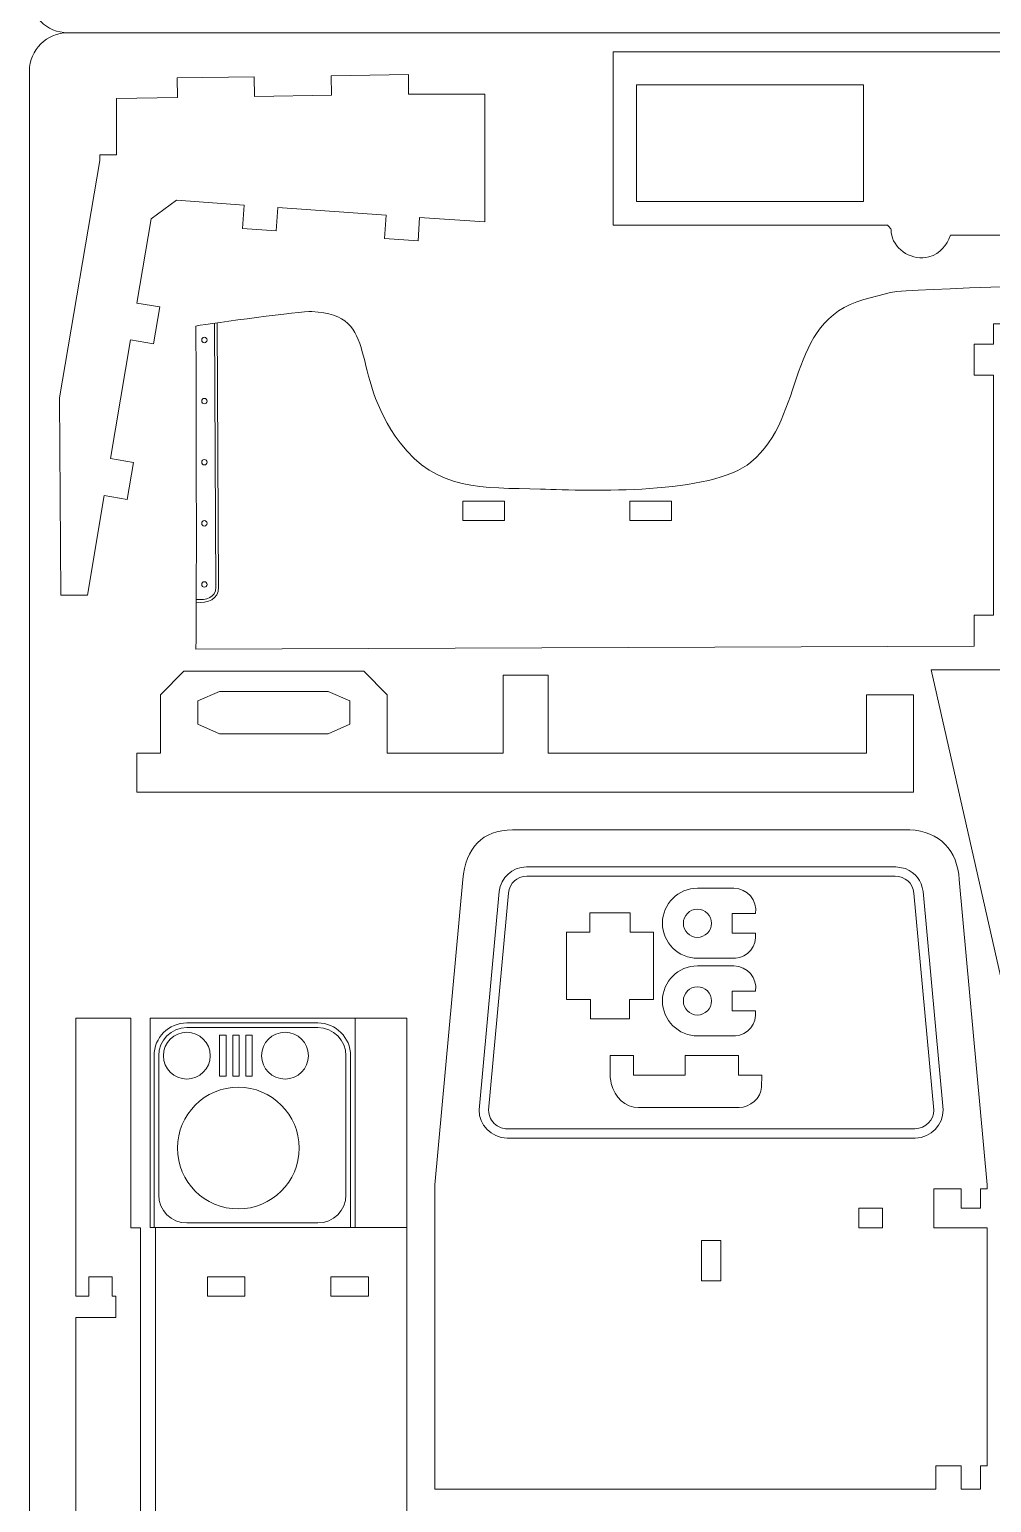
# Model space of a CAD drawing. Header units: centimetres. Extents: x -129.3 to -71.3, y -1.4 to 86.6.
# Drawn here: x -129.26 to -116.68, y 23.41 to 42.67 of the extents above; entities that cross this region are included whole.
import ezdxf

# ---------------------------------------------------------------- set-up
doc = ezdxf.new("R2010")
doc.units = ezdxf.units.CM
doc.header["$MEASUREMENT"] = 0
doc.layers.add('Camada 1', color=7, linetype='Continuous')

msp = doc.modelspace()

# ---------------------------------------------------------------- linework, layer by layer
at = {"layer": 'Camada 1', "color": 250, "lineweight": 20}
for points, knots in [([(-100.75825, 86.62825), (-100.75825, 86.62825), (-128.75826, 86.62825), (-128.75826, 86.62825), (-128.75826, 86.62825), (-129.03325, 86.62825), (-129.25825, 86.40325), (-129.25825, 86.12825), (-129.25825, 86.12825), (-129.25825, 86.12825), (-129.25825, 43.12824), (-129.25825, 43.12824), (-129.25825, 43.12824), (-129.25825, 42.85323), (-129.03325, 42.62823), (-128.75826, 42.62823), (-128.75826, 42.62823), (-128.75826, 42.62823), (-100.75825, 42.62823), (-100.75825, 42.62823), (-100.75825, 42.62823), (-100.48326, 42.62823), (-100.25825, 42.85323), (-100.25825, 43.12824), (-100.25825, 43.12824), (-100.25825, 43.12824), (-100.25825, 86.12825), (-100.25825, 86.12825), (-100.25825, 86.12825), (-100.25825, 86.40325), (-100.48326, 86.62825), (-100.75825, 86.62825)], [0, 0, 0, 0, 0.11111111, 0.11111111, 0.11111111, 0.11111111, 0.22222222, 0.22222222, 0.22222222, 0.22222222, 0.33333333, 0.33333333, 0.33333333, 0.33333333, 0.44444444, 0.44444444, 0.44444444, 0.44444444, 0.55555556, 0.55555556, 0.55555556, 0.55555556, 0.66666667, 0.66666667, 0.66666667, 0.66666667, 0.77777778, 0.77777778, 0.77777778, 0.77777778, 1, 1, 1, 1]), ([(-100.25825, -0.87178), (-100.25825, -1.14679), (-100.48325, -1.37179), (-100.75824, -1.37179), (-100.75824, -1.37179), (-100.75824, -1.37179), (-128.75825, -1.37179), (-128.75825, -1.37179), (-128.75825, -1.37179), (-129.03324, -1.37179), (-129.25825, -1.14679), (-129.25825, -0.87178), (-129.25825, -0.87178), (-129.25825, -0.87178), (-129.25825, 42.12823), (-129.25825, 42.12823), (-129.25825, 42.12823), (-129.25825, 42.40323), (-129.03324, 42.62823), (-128.75825, 42.62823)], [0, 0, 0, 0, 0.16666667, 0.16666667, 0.16666667, 0.16666667, 0.33333333, 0.33333333, 0.33333333, 0.33333333, 0.5, 0.5, 0.5, 0.5, 0.66666667, 0.66666667, 0.66666667, 0.66666667, 1, 1, 1, 1])]:
    msp.add_open_spline(points, degree=3, knots=knots, dxfattribs=at)
at = {"layer": 'Camada 1', "lineweight": 9}
for points, knots in [([(-113.2495, 39.4542), (-113.64063, 39.43399), (-113.939, 39.44274), (-114.32353, 39.5652), (-114.32353, 39.5652), (-114.61373, 39.65762), (-114.80115, 39.77021), (-115.05057, 39.92922), (-115.05057, 39.92922), (-115.20638, 39.85838), (-115.12027, 39.90703), (-115.21258, 39.80122), (-115.21258, 39.80122), (-115.37992, 39.62209), (-115.70708, 39.65657), (-115.8386, 39.88421), (-115.8386, 39.88421), (-115.8386, 39.88421), (-115.8786, 39.97922), (-115.8786, 39.97922), (-115.8786, 39.97922), (-115.8786, 39.97922), (-117.21466, 39.97922), (-117.21466, 39.97922), (-117.21466, 39.97922), (-117.27026, 39.8471), (-117.33991, 39.73999), (-117.49567, 39.69821), (-117.49567, 39.69821), (-117.7061, 39.64177), (-117.93703, 39.78066), (-117.98369, 39.97922), (-117.98369, 39.97922), (-118.00415, 40.08157), (-117.96863, 40.03219), (-118.03669, 40.11322), (-118.03669, 40.11322), (-118.03669, 40.11322), (-121.62584, 40.11322), (-121.62584, 40.11322), (-121.62584, 40.11322), (-121.62584, 40.11322), (-121.62584, 42.37731), (-121.62584, 42.37731), (-121.62584, 42.37731), (-121.62584, 42.37731), (-113.88752, 42.37731), (-113.88752, 42.37731), (-113.88752, 42.37731), (-113.88752, 42.37731), (-113.88752, 42.0713), (-113.88752, 42.0713), (-113.88752, 42.0713), (-113.88752, 42.0713), (-114.74455, 42.0713), (-114.74455, 42.0713), (-114.74455, 42.0713), (-114.74455, 42.0713), (-114.74455, 41.15326), (-114.74455, 41.15326), (-114.74455, 41.15326), (-114.74455, 41.15326), (-112.29645, 41.15326), (-112.29645, 41.15326), (-112.29645, 41.15326), (-112.29645, 41.15326), (-112.29645, 42.0713), (-112.29645, 42.0713), (-112.29645, 42.0713), (-112.29645, 42.0713), (-113.15349, 42.0713), (-113.15349, 42.0713), (-113.15349, 42.0713), (-113.15349, 42.0713), (-113.15349, 42.37731), (-113.15349, 42.37731), (-113.15349, 42.37731), (-113.15349, 42.37731), (-111.47342, 42.37731), (-111.47342, 42.37731), (-111.47342, 42.37731), (-111.47342, 42.37731), (-111.47342, 41.31127), (-111.47342, 41.31127), (-111.47342, 41.31127), (-111.47342, 41.31127), (-112.08444, 41.31127), (-112.08444, 41.31127), (-112.08444, 41.31127), (-112.08444, 41.31127), (-112.08444, 41.05626), (-112.08444, 41.05626), (-112.08444, 41.05626), (-112.08444, 41.05626), (-111.47342, 41.05626), (-111.47342, 41.05626), (-111.47342, 41.05626), (-111.47342, 41.05626), (-111.47342, 40.11322), (-111.47342, 40.11322), (-111.47342, 40.11322), (-111.47342, 40.11322), (-111.99045, 40.11322), (-111.99045, 40.11322), (-111.99045, 40.11322), (-111.99045, 40.11322), (-111.99045, 39.92922), (-111.99045, 39.92922), (-111.99045, 39.92922), (-112.47062, 39.62443), (-112.68759, 39.54193), (-113.2495, 39.4542)], [0, 0, 0, 0, 0.03448276, 0.03448276, 0.03448276, 0.03448276, 0.06896552, 0.06896552, 0.06896552, 0.06896552, 0.10344828, 0.10344828, 0.10344828, 0.10344828, 0.13793103, 0.13793103, 0.13793103, 0.13793103, 0.17241379, 0.17241379, 0.17241379, 0.17241379, 0.20689655, 0.20689655, 0.20689655, 0.20689655, 0.24137931, 0.24137931, 0.24137931, 0.24137931, 0.27586207, 0.27586207, 0.27586207, 0.27586207, 0.31034483, 0.31034483, 0.31034483, 0.31034483, 0.34482759, 0.34482759, 0.34482759, 0.34482759, 0.37931034, 0.37931034, 0.37931034, 0.37931034, 0.4137931, 0.4137931, 0.4137931, 0.4137931, 0.44827586, 0.44827586, 0.44827586, 0.44827586, 0.48275862, 0.48275862, 0.48275862, 0.48275862, 0.51724138, 0.51724138, 0.51724138, 0.51724138, 0.55172414, 0.55172414, 0.55172414, 0.55172414, 0.5862069, 0.5862069, 0.5862069, 0.5862069, 0.62068966, 0.62068966, 0.62068966, 0.62068966, 0.65517241, 0.65517241, 0.65517241, 0.65517241, 0.68965517, 0.68965517, 0.68965517, 0.68965517, 0.72413793, 0.72413793, 0.72413793, 0.72413793, 0.75862069, 0.75862069, 0.75862069, 0.75862069, 0.79310345, 0.79310345, 0.79310345, 0.79310345, 0.82758621, 0.82758621, 0.82758621, 0.82758621, 0.86206897, 0.86206897, 0.86206897, 0.86206897, 0.89655172, 0.89655172, 0.89655172, 0.89655172, 0.93103448, 0.93103448, 0.93103448, 0.93103448, 1, 1, 1, 1]), ([(-124.15591, 40.21372), (-124.15591, 40.21372), (-123.30362, 40.15384), (-123.30362, 40.15384), (-123.30362, 40.15384), (-123.30362, 40.15384), (-123.30308, 41.82526), (-123.30308, 41.82526), (-123.30308, 41.82526), (-123.30308, 41.82526), (-124.30012, 41.82558), (-124.30012, 41.82558), (-124.30012, 41.82558), (-124.30012, 41.82558), (-124.3038, 42.08053), (-124.3038, 42.08053), (-124.3038, 42.08053), (-124.3038, 42.08053), (-125.31199, 42.06597), (-125.31199, 42.06597), (-125.31199, 42.06597), (-125.31199, 42.06597), (-125.30832, 41.81103), (-125.30832, 41.81103), (-125.30832, 41.81103), (-125.30832, 41.81103), (-126.31651, 41.79647), (-126.31651, 41.79647), (-126.31651, 41.79647), (-126.31651, 41.79647), (-126.32019, 42.05141), (-126.32019, 42.05141), (-126.32019, 42.05141), (-126.32019, 42.05141), (-127.32838, 42.03686), (-127.32838, 42.03686), (-127.32838, 42.03686), (-127.32838, 42.03686), (-127.32459, 41.78192), (-127.32459, 41.78192), (-127.32459, 41.78192), (-127.32459, 41.78192), (-128.11886, 41.77058), (-128.11886, 41.77058), (-128.11886, 41.77058), (-128.11886, 41.77058), (-128.11909, 41.03178), (-128.11909, 41.03178), (-128.11909, 41.03178), (-128.11909, 41.03178), (-128.33739, 41.03182), (-128.33739, 41.03182), (-128.33739, 41.03182), (-128.33739, 41.03182), (-128.33925, 40.95876), (-128.33925, 40.95876), (-128.33925, 40.95876), (-128.33925, 40.95876), (-128.86526, 37.85261), (-128.86526, 37.85261), (-128.86526, 37.85261), (-128.86526, 37.85261), (-128.84917, 35.2734), (-128.84917, 35.2734), (-128.84917, 35.2734), (-128.84917, 35.2734), (-128.5014, 35.2733), (-128.5014, 35.2733), (-128.5014, 35.2733), (-128.5014, 35.2733), (-128.28042, 36.57726), (-128.28042, 36.57726), (-128.28042, 36.57726), (-128.28042, 36.57726), (-127.97875, 36.52613), (-127.97875, 36.52613), (-127.97875, 36.52613), (-127.97875, 36.52613), (-127.89695, 37.0088), (-127.89695, 37.0088), (-127.89695, 37.0088), (-127.89695, 37.0088), (-128.19863, 37.05993), (-128.19863, 37.05993), (-128.19863, 37.05993), (-128.19863, 37.05993), (-127.93584, 38.61057), (-127.93584, 38.61057), (-127.93584, 38.61057), (-127.93584, 38.61057), (-127.63417, 38.55945), (-127.63417, 38.55945), (-127.63417, 38.55945), (-127.63417, 38.55945), (-127.55237, 39.04212), (-127.55237, 39.04212), (-127.55237, 39.04212), (-127.55237, 39.04212), (-127.85405, 39.09323), (-127.85405, 39.09323), (-127.85405, 39.09323), (-127.85405, 39.09323), (-127.66781, 40.19618), (-127.66781, 40.19618), (-127.66781, 40.19618), (-127.66781, 40.19618), (-127.33587, 40.43712), (-127.33587, 40.43712), (-127.33587, 40.43712), (-127.33587, 40.43712), (-126.45237, 40.37504), (-126.45237, 40.37504), (-126.45237, 40.37504), (-126.45237, 40.37504), (-126.47381, 40.06983), (-126.47381, 40.06983), (-126.47381, 40.06983), (-126.47381, 40.06983), (-126.03236, 40.03881), (-126.03236, 40.03881), (-126.03236, 40.03881), (-126.03236, 40.03881), (-126.01092, 40.34403), (-126.01092, 40.34403), (-126.01092, 40.34403), (-126.01092, 40.34403), (-124.59542, 40.2446), (-124.59542, 40.2446), (-124.59542, 40.2446), (-124.59542, 40.2446), (-124.61686, 39.93938), (-124.61686, 39.93938), (-124.61686, 39.93938), (-124.61686, 39.93938), (-124.17735, 39.9085), (-124.17735, 39.9085), (-124.17735, 39.9085), (-124.17735, 39.9085), (-124.15591, 40.21372), (-124.15591, 40.21372)], [0, 0, 0, 0, 0.02777778, 0.02777778, 0.02777778, 0.02777778, 0.05555556, 0.05555556, 0.05555556, 0.05555556, 0.08333333, 0.08333333, 0.08333333, 0.08333333, 0.11111111, 0.11111111, 0.11111111, 0.11111111, 0.13888889, 0.13888889, 0.13888889, 0.13888889, 0.16666667, 0.16666667, 0.16666667, 0.16666667, 0.19444444, 0.19444444, 0.19444444, 0.19444444, 0.22222222, 0.22222222, 0.22222222, 0.22222222, 0.25, 0.25, 0.25, 0.25, 0.27777778, 0.27777778, 0.27777778, 0.27777778, 0.30555556, 0.30555556, 0.30555556, 0.30555556, 0.33333333, 0.33333333, 0.33333333, 0.33333333, 0.36111111, 0.36111111, 0.36111111, 0.36111111, 0.38888889, 0.38888889, 0.38888889, 0.38888889, 0.41666667, 0.41666667, 0.41666667, 0.41666667, 0.44444444, 0.44444444, 0.44444444, 0.44444444, 0.47222222, 0.47222222, 0.47222222, 0.47222222, 0.5, 0.5, 0.5, 0.5, 0.52777778, 0.52777778, 0.52777778, 0.52777778, 0.55555556, 0.55555556, 0.55555556, 0.55555556, 0.58333333, 0.58333333, 0.58333333, 0.58333333, 0.61111111, 0.61111111, 0.61111111, 0.61111111, 0.63888889, 0.63888889, 0.63888889, 0.63888889, 0.66666667, 0.66666667, 0.66666667, 0.66666667, 0.69444444, 0.69444444, 0.69444444, 0.69444444, 0.72222222, 0.72222222, 0.72222222, 0.72222222, 0.75, 0.75, 0.75, 0.75, 0.77777778, 0.77777778, 0.77777778, 0.77777778, 0.80555556, 0.80555556, 0.80555556, 0.80555556, 0.83333333, 0.83333333, 0.83333333, 0.83333333, 0.86111111, 0.86111111, 0.86111111, 0.86111111, 0.88888889, 0.88888889, 0.88888889, 0.88888889, 0.91666667, 0.91666667, 0.91666667, 0.91666667, 0.94444444, 0.94444444, 0.94444444, 0.94444444, 1, 1, 1, 1]), ([(-121.31983, 41.94929), (-121.31983, 41.94929), (-121.31983, 40.41924), (-121.31983, 40.41924), (-121.31983, 40.41924), (-121.31983, 40.41924), (-118.35371, 40.41924), (-118.35371, 40.41924), (-118.35371, 40.41924), (-118.35371, 40.41924), (-118.35371, 41.94929), (-118.35371, 41.94929), (-118.35371, 41.94929), (-118.35371, 41.94929), (-121.31983, 41.94929), (-121.31983, 41.94929)], [0, 0, 0, 0, 0.2, 0.2, 0.2, 0.2, 0.4, 0.4, 0.4, 0.4, 0.6, 0.6, 0.6, 0.6, 1, 1, 1, 1]), ([(-101.35434, 34.68945), (-101.35434, 34.68945), (-101.51861, 34.67459), (-101.51861, 34.67459), (-101.51861, 34.67459), (-101.51861, 34.67459), (-109.54502, 34.64986), (-109.54502, 34.64986), (-109.54502, 34.64986), (-109.54502, 34.64986), (-109.54583, 34.89637), (-109.54583, 34.89637), (-109.54583, 34.89637), (-109.54583, 34.89637), (-109.82173, 34.89638), (-109.82173, 34.89638), (-109.82173, 34.89638), (-109.82173, 34.89638), (-109.82265, 38.63882), (-109.82265, 38.63882), (-109.82265, 38.63882), (-109.82265, 38.63882), (-109.54462, 38.63882), (-109.54462, 38.63882), (-109.54462, 38.63882), (-109.54462, 38.63882), (-109.54462, 38.90264), (-109.54462, 38.90264), (-109.54462, 38.90264), (-111.86426, 38.87627), (-114.35178, 38.82069), (-116.65056, 38.82235), (-116.65056, 38.82235), (-116.65056, 38.82235), (-116.65051, 38.55664), (-116.65051, 38.55664), (-116.65051, 38.55664), (-116.65051, 38.55664), (-116.90355, 38.55659), (-116.90355, 38.55659), (-116.90355, 38.55659), (-116.90355, 38.55659), (-116.90349, 38.1517), (-116.90349, 38.1517), (-116.90349, 38.1517), (-116.90349, 38.1517), (-116.65045, 38.15172), (-116.65045, 38.15172), (-116.65045, 38.15172), (-116.65045, 38.15172), (-116.65023, 35.00909), (-116.65023, 35.00909), (-116.65023, 35.00909), (-116.65023, 35.00909), (-116.90327, 35.00907), (-116.90327, 35.00907), (-116.90327, 35.00907), (-116.90327, 35.00907), (-116.90324, 34.60485), (-116.90324, 34.60485), (-116.90324, 34.60485), (-116.90324, 34.60485), (-127.08102, 34.56704), (-127.08102, 34.56704), (-127.08102, 34.56704), (-127.07028, 35.96816), (-127.07989, 37.38983), (-127.08102, 38.7931), (-127.08102, 38.7931), (-126.84196, 38.83323), (-125.71, 38.98769), (-125.56672, 38.98133), (-125.56672, 38.98133), (-124.64251, 38.94029), (-125.11413, 38.19302), (-124.41263, 37.26715), (-124.41263, 37.26715), (-123.93317, 36.63434), (-123.34217, 36.68189), (-122.57531, 36.65895), (-122.57531, 36.65895), (-121.92276, 36.63943), (-120.34274, 36.58346), (-119.82316, 37.01311), (-119.82316, 37.01311), (-119.09171, 37.61797), (-119.38561, 38.85336), (-118.3468, 39.13798), (-118.3468, 39.13798), (-118.3468, 39.13798), (-118.00105, 39.23272), (-118.00105, 39.23272), (-118.00105, 39.23272), (-117.32202, 39.34315), (-109.58798, 39.41077), (-108.43896, 39.42731), (-108.43896, 39.42731), (-108.30929, 39.42917), (-108.39749, 39.36386), (-108.28604, 39.356), (-108.28604, 39.356), (-107.52815, 39.30249), (-107.57956, 38.33819), (-107.24721, 37.70252), (-107.24721, 37.70252), (-107.03263, 37.29209), (-106.73125, 36.9404), (-106.27202, 36.81733), (-106.27202, 36.81733), (-105.73317, 36.67293), (-103.32387, 36.58825), (-102.62715, 36.85917), (-102.62715, 36.85917), (-101.69445, 37.22185), (-101.66468, 38.15489), (-101.51884, 38.35146), (-101.51884, 38.35146), (-101.33872, 38.59424), (-100.59894, 38.89411), (-100.52533, 38.35504), (-100.52533, 38.35504), (-100.49854, 38.15888), (-100.43391, 35.57426), (-100.47095, 35.42746), (-100.47095, 35.42746), (-100.57129, 35.02982), (-100.96251, 34.79062), (-101.35434, 34.68945)], [0, 0, 0, 0, 0.03030303, 0.03030303, 0.03030303, 0.03030303, 0.06060606, 0.06060606, 0.06060606, 0.06060606, 0.09090909, 0.09090909, 0.09090909, 0.09090909, 0.12121212, 0.12121212, 0.12121212, 0.12121212, 0.15151515, 0.15151515, 0.15151515, 0.15151515, 0.18181818, 0.18181818, 0.18181818, 0.18181818, 0.21212121, 0.21212121, 0.21212121, 0.21212121, 0.24242424, 0.24242424, 0.24242424, 0.24242424, 0.27272727, 0.27272727, 0.27272727, 0.27272727, 0.3030303, 0.3030303, 0.3030303, 0.3030303, 0.33333333, 0.33333333, 0.33333333, 0.33333333, 0.36363636, 0.36363636, 0.36363636, 0.36363636, 0.39393939, 0.39393939, 0.39393939, 0.39393939, 0.42424242, 0.42424242, 0.42424242, 0.42424242, 0.45454545, 0.45454545, 0.45454545, 0.45454545, 0.48484848, 0.48484848, 0.48484848, 0.48484848, 0.51515152, 0.51515152, 0.51515152, 0.51515152, 0.54545455, 0.54545455, 0.54545455, 0.54545455, 0.57575758, 0.57575758, 0.57575758, 0.57575758, 0.60606061, 0.60606061, 0.60606061, 0.60606061, 0.63636364, 0.63636364, 0.63636364, 0.63636364, 0.66666667, 0.66666667, 0.66666667, 0.66666667, 0.6969697, 0.6969697, 0.6969697, 0.6969697, 0.72727273, 0.72727273, 0.72727273, 0.72727273, 0.75757576, 0.75757576, 0.75757576, 0.75757576, 0.78787879, 0.78787879, 0.78787879, 0.78787879, 0.81818182, 0.81818182, 0.81818182, 0.81818182, 0.84848485, 0.84848485, 0.84848485, 0.84848485, 0.87878788, 0.87878788, 0.87878788, 0.87878788, 0.90909091, 0.90909091, 0.90909091, 0.90909091, 0.93939394, 0.93939394, 0.93939394, 0.93939394, 1, 1, 1, 1]), ([(-123.04451, 36.24994), (-123.04451, 36.24994), (-123.04451, 36.50299), (-123.04451, 36.50299), (-123.04451, 36.50299), (-123.04451, 36.50299), (-123.5911, 36.50299), (-123.5911, 36.50299), (-123.5911, 36.50299), (-123.5911, 36.50299), (-123.5911, 36.24994), (-123.5911, 36.24994), (-123.5911, 36.24994), (-123.5911, 36.24994), (-123.04451, 36.24994), (-123.04451, 36.24994)], [0, 0, 0, 0, 0.2, 0.2, 0.2, 0.2, 0.4, 0.4, 0.4, 0.4, 0.6, 0.6, 0.6, 0.6, 1, 1, 1, 1]), ([(-121.40827, 36.50299), (-121.40827, 36.50299), (-120.86168, 36.50299), (-120.86168, 36.50299), (-120.86168, 36.50299), (-120.86168, 36.50299), (-120.86168, 36.24994), (-120.86168, 36.24994), (-120.86168, 36.24994), (-120.86168, 36.24994), (-121.40827, 36.24994), (-121.40827, 36.24994), (-121.40827, 36.24994), (-121.40827, 36.24994), (-121.40827, 36.50299), (-121.40827, 36.50299)], [0, 0, 0, 0, 0.2, 0.2, 0.2, 0.2, 0.4, 0.4, 0.4, 0.4, 0.6, 0.6, 0.6, 0.6, 1, 1, 1, 1]), ([(-117.46722, 34.29483), (-117.46722, 34.29483), (-115.60027, 26.06112), (-115.60027, 26.06112), (-115.60027, 26.06112), (-115.60027, 26.06112), (-115.3525, 26.06112), (-115.3525, 26.06112), (-115.3525, 26.06112), (-115.3525, 26.06112), (-115.35206, 26.67347), (-115.35206, 26.67347), (-115.35206, 26.67347), (-115.35206, 26.67347), (-115.09708, 26.67347), (-115.09708, 26.67347), (-115.09708, 26.67347), (-115.09708, 26.67347), (-115.09752, 26.74726), (-115.09752, 26.74726), (-115.09752, 26.74726), (-115.09752, 26.74726), (-115.09752, 28.80569), (-115.09752, 28.80569), (-115.09752, 28.80569), (-115.09752, 28.80569), (-115.3525, 28.80569), (-115.3525, 28.80569), (-115.3525, 28.80569), (-115.3525, 28.80569), (-115.3525, 29.49184), (-115.3525, 29.49184), (-115.3525, 29.49184), (-115.3525, 29.49184), (-115.09752, 29.49184), (-115.09752, 29.49184), (-115.09752, 29.49184), (-115.09752, 29.49184), (-115.09752, 30.86412), (-115.09752, 30.86412), (-115.09752, 30.86412), (-115.09752, 30.86412), (-115.3525, 30.86412), (-115.3525, 30.86412), (-115.3525, 30.86412), (-115.3525, 30.86412), (-115.3525, 31.55026), (-115.3525, 31.55026), (-115.3525, 31.55026), (-115.3525, 31.55026), (-115.09752, 31.55026), (-115.09752, 31.55026), (-115.09752, 31.55026), (-115.09752, 31.55026), (-115.09752, 32.92255), (-115.09752, 32.92255), (-115.09752, 32.92255), (-115.09752, 32.92255), (-115.3525, 32.92255), (-115.3525, 32.92255), (-115.3525, 32.92255), (-115.3525, 32.92255), (-115.3525, 33.60869), (-115.3525, 33.60869), (-115.3525, 33.60869), (-115.3525, 33.60869), (-115.09752, 33.60869), (-115.09752, 33.60869), (-115.09752, 33.60869), (-115.09752, 33.60869), (-115.09752, 34.29483), (-115.09752, 34.29483), (-115.09752, 34.29483), (-115.09752, 34.29483), (-117.46722, 34.29483), (-117.46722, 34.29483)], [0, 0, 0, 0, 0.05, 0.05, 0.05, 0.05, 0.1, 0.1, 0.1, 0.1, 0.15, 0.15, 0.15, 0.15, 0.2, 0.2, 0.2, 0.2, 0.25, 0.25, 0.25, 0.25, 0.3, 0.3, 0.3, 0.3, 0.35, 0.35, 0.35, 0.35, 0.4, 0.4, 0.4, 0.4, 0.45, 0.45, 0.45, 0.45, 0.5, 0.5, 0.5, 0.5, 0.55, 0.55, 0.55, 0.55, 0.6, 0.6, 0.6, 0.6, 0.65, 0.65, 0.65, 0.65, 0.7, 0.7, 0.7, 0.7, 0.75, 0.75, 0.75, 0.75, 0.8, 0.8, 0.8, 0.8, 0.85, 0.85, 0.85, 0.85, 0.9, 0.9, 0.9, 0.9, 1, 1, 1, 1]), ([(-127.85241, 32.69431), (-127.85241, 32.69431), (-117.69999, 32.69431), (-117.69999, 32.69431), (-117.69999, 32.69431), (-117.69999, 32.69431), (-117.69999, 33.97136), (-117.69999, 33.97136), (-117.69999, 33.97136), (-117.69999, 33.97136), (-118.31101, 33.97136), (-118.31101, 33.97136), (-118.31101, 33.97136), (-118.31101, 33.97136), (-118.31101, 33.20633), (-118.31101, 33.20633), (-118.31101, 33.20633), (-118.31101, 33.20633), (-122.47619, 33.20633), (-122.47619, 33.20633), (-122.47619, 33.20633), (-122.47619, 33.20633), (-122.47619, 34.22636), (-122.47619, 34.22636), (-122.47619, 34.22636), (-122.47619, 34.22636), (-123.06421, 34.22636), (-123.06421, 34.22636), (-123.06421, 34.22636), (-123.06421, 34.22636), (-123.06421, 33.20633), (-123.06421, 33.20633), (-123.06421, 33.20633), (-123.06421, 33.20633), (-124.58028, 33.20633), (-124.58028, 33.20633), (-124.58028, 33.20633), (-124.58028, 33.20633), (-124.58028, 33.97136), (-124.58028, 33.97136), (-124.58028, 33.97136), (-124.58028, 33.97136), (-124.88629, 34.27736), (-124.88629, 34.27736), (-124.88629, 34.27736), (-124.88629, 34.27736), (-127.24039, 34.27736), (-127.24039, 34.27736), (-127.24039, 34.27736), (-127.24039, 34.27736), (-127.5464, 33.97136), (-127.5464, 33.97136), (-127.5464, 33.97136), (-127.5464, 33.97136), (-127.5464, 33.20633), (-127.5464, 33.20633), (-127.5464, 33.20633), (-127.5464, 33.20633), (-127.85241, 33.20633), (-127.85241, 33.20633), (-127.85241, 33.20633), (-127.85241, 33.20633), (-127.85241, 32.69431), (-127.85241, 32.69431)], [0, 0, 0, 0, 0.05882353, 0.05882353, 0.05882353, 0.05882353, 0.11764706, 0.11764706, 0.11764706, 0.11764706, 0.17647059, 0.17647059, 0.17647059, 0.17647059, 0.23529412, 0.23529412, 0.23529412, 0.23529412, 0.29411765, 0.29411765, 0.29411765, 0.29411765, 0.35294118, 0.35294118, 0.35294118, 0.35294118, 0.41176471, 0.41176471, 0.41176471, 0.41176471, 0.47058824, 0.47058824, 0.47058824, 0.47058824, 0.52941176, 0.52941176, 0.52941176, 0.52941176, 0.58823529, 0.58823529, 0.58823529, 0.58823529, 0.64705882, 0.64705882, 0.64705882, 0.64705882, 0.70588235, 0.70588235, 0.70588235, 0.70588235, 0.76470588, 0.76470588, 0.76470588, 0.76470588, 0.82352941, 0.82352941, 0.82352941, 0.82352941, 0.88235294, 0.88235294, 0.88235294, 0.88235294, 1, 1, 1, 1]), ([(-127.05638, 33.89036), (-127.05638, 33.89036), (-126.77236, 34.01236), (-126.77236, 34.01236), (-126.77236, 34.01236), (-126.77236, 34.01236), (-125.35331, 34.01236), (-125.35331, 34.01236), (-125.35331, 34.01236), (-125.35331, 34.01236), (-125.0703, 33.89036), (-125.0703, 33.89036), (-125.0703, 33.89036), (-125.0703, 33.89036), (-125.0703, 33.58434), (-125.0703, 33.58434), (-125.0703, 33.58434), (-125.0703, 33.58434), (-125.35331, 33.46134), (-125.35331, 33.46134), (-125.35331, 33.46134), (-125.35331, 33.46134), (-126.77236, 33.46134), (-126.77236, 33.46134), (-126.77236, 33.46134), (-126.77236, 33.46134), (-127.05638, 33.58434), (-127.05638, 33.58434), (-127.05638, 33.58434), (-127.05638, 33.58434), (-127.05638, 33.89036), (-127.05638, 33.89036)], [0, 0, 0, 0, 0.11111111, 0.11111111, 0.11111111, 0.11111111, 0.22222222, 0.22222222, 0.22222222, 0.22222222, 0.33333333, 0.33333333, 0.33333333, 0.33333333, 0.44444444, 0.44444444, 0.44444444, 0.44444444, 0.55555556, 0.55555556, 0.55555556, 0.55555556, 0.66666667, 0.66666667, 0.66666667, 0.66666667, 0.77777778, 0.77777778, 0.77777778, 0.77777778, 1, 1, 1, 1]), ([(-122.94155, 32.20325), (-122.94155, 32.20325), (-117.74733, 32.20325), (-117.74733, 32.20325), (-117.74733, 32.20325), (-117.35852, 32.19182), (-117.12122, 31.92347), (-117.0993, 31.55523), (-117.0993, 31.55523), (-117.0993, 31.55523), (-116.73428, 27.56108), (-116.73428, 27.56108), (-116.73428, 27.56108), (-116.73428, 27.56108), (-116.73428, 27.51008), (-116.73428, 27.51008), (-116.73428, 27.51008), (-116.73428, 27.51008), (-116.82129, 27.51008), (-116.82129, 27.51008), (-116.82129, 27.51008), (-116.82129, 27.51008), (-116.82129, 27.25507), (-116.82129, 27.25507), (-116.82129, 27.25507), (-116.82129, 27.25507), (-117.0763, 27.25507), (-117.0763, 27.25507), (-117.0763, 27.25507), (-117.0763, 27.25507), (-117.0763, 27.51008), (-117.0763, 27.51008), (-117.0763, 27.51008), (-117.0763, 27.51008), (-117.43232, 27.51008), (-117.43232, 27.51008), (-117.43232, 27.51008), (-117.43232, 27.51008), (-117.43232, 27.00006), (-117.43232, 27.00006), (-117.43232, 27.00006), (-117.43232, 27.00006), (-116.73428, 27.00006), (-116.73428, 27.00006), (-116.73428, 27.00006), (-116.73428, 27.00006), (-116.73428, 23.88595), (-116.73428, 23.88595), (-116.73428, 23.88595), (-116.73428, 23.88595), (-116.82129, 23.88595), (-116.82129, 23.88595), (-116.82129, 23.88595), (-116.82129, 23.88595), (-116.82129, 23.57994), (-116.82129, 23.57994), (-116.82129, 23.57994), (-116.82129, 23.57994), (-117.0763, 23.57994), (-117.0763, 23.57994), (-117.0763, 23.57994), (-117.0763, 23.57994), (-117.0763, 23.88595), (-117.0763, 23.88595), (-117.0763, 23.88595), (-117.0763, 23.88595), (-117.40732, 23.88595), (-117.40732, 23.88595), (-117.40732, 23.88595), (-117.40732, 23.88595), (-117.40732, 23.57994), (-117.40732, 23.57994), (-117.40732, 23.57994), (-117.40732, 23.57994), (-123.95559, 23.57994), (-123.95559, 23.57994), (-123.95559, 23.57994), (-123.95559, 23.57994), (-123.95559, 27.56108), (-123.95559, 27.56108), (-123.95559, 27.56108), (-123.95559, 27.56108), (-123.59057, 31.55523), (-123.59057, 31.55523), (-123.59057, 31.55523), (-123.55335, 31.96256), (-123.33772, 32.20325), (-122.94155, 32.20325)], [0, 0, 0, 0, 0.04347826, 0.04347826, 0.04347826, 0.04347826, 0.08695652, 0.08695652, 0.08695652, 0.08695652, 0.13043478, 0.13043478, 0.13043478, 0.13043478, 0.17391304, 0.17391304, 0.17391304, 0.17391304, 0.2173913, 0.2173913, 0.2173913, 0.2173913, 0.26086957, 0.26086957, 0.26086957, 0.26086957, 0.30434783, 0.30434783, 0.30434783, 0.30434783, 0.34782609, 0.34782609, 0.34782609, 0.34782609, 0.39130435, 0.39130435, 0.39130435, 0.39130435, 0.43478261, 0.43478261, 0.43478261, 0.43478261, 0.47826087, 0.47826087, 0.47826087, 0.47826087, 0.52173913, 0.52173913, 0.52173913, 0.52173913, 0.56521739, 0.56521739, 0.56521739, 0.56521739, 0.60869565, 0.60869565, 0.60869565, 0.60869565, 0.65217391, 0.65217391, 0.65217391, 0.65217391, 0.69565217, 0.69565217, 0.69565217, 0.69565217, 0.73913043, 0.73913043, 0.73913043, 0.73913043, 0.7826087, 0.7826087, 0.7826087, 0.7826087, 0.82608696, 0.82608696, 0.82608696, 0.82608696, 0.86956522, 0.86956522, 0.86956522, 0.86956522, 0.91304348, 0.91304348, 0.91304348, 0.91304348, 1, 1, 1, 1]), ([(-123.15856, 28.34411), (-123.10979, 28.31036), (-123.07098, 28.29598), (-123.00954, 28.29311), (-123.00954, 28.29311), (-123.00954, 28.29311), (-117.68033, 28.29311), (-117.68033, 28.29311), (-117.68033, 28.29311), (-117.53581, 28.29987), (-117.43244, 28.40899), (-117.43432, 28.53911), (-117.43432, 28.53911), (-117.43432, 28.53911), (-117.69333, 31.37622), (-117.69333, 31.37622), (-117.69333, 31.37622), (-117.7144, 31.51198), (-117.80044, 31.59014), (-117.93734, 31.59923), (-117.93734, 31.59923), (-117.93734, 31.59923), (-122.75254, 31.59923), (-122.75254, 31.59923), (-122.75254, 31.59923), (-122.88926, 31.59), (-122.97556, 31.51221), (-122.99555, 31.37622), (-122.99555, 31.37622), (-122.99555, 31.37622), (-123.25455, 28.53911), (-123.25455, 28.53911), (-123.25455, 28.53911), (-123.25574, 28.45591), (-123.21803, 28.39617), (-123.15856, 28.34411)], [0, 0, 0, 0, 0.1, 0.1, 0.1, 0.1, 0.2, 0.2, 0.2, 0.2, 0.3, 0.3, 0.3, 0.3, 0.4, 0.4, 0.4, 0.4, 0.5, 0.5, 0.5, 0.5, 0.6, 0.6, 0.6, 0.6, 0.7, 0.7, 0.7, 0.7, 0.8, 0.8, 0.8, 0.8, 1, 1, 1, 1]), ([(-121.92157, 29.98671), (-121.92157, 29.98671), (-121.92157, 29.73174), (-121.92157, 29.73174), (-121.92157, 29.73174), (-121.92157, 29.73174), (-121.4116, 29.73174), (-121.4116, 29.73174), (-121.4116, 29.73174), (-121.4116, 29.73174), (-121.4116, 29.98671), (-121.4116, 29.98671), (-121.4116, 29.98671), (-121.4116, 29.98671), (-121.09855, 29.98671), (-121.09855, 29.98671), (-121.09855, 29.98671), (-121.09855, 29.98671), (-121.09855, 30.86383), (-121.09855, 30.86383), (-121.09855, 30.86383), (-121.09855, 30.86383), (-121.40453, 30.86383), (-121.40453, 30.86383), (-121.40453, 30.86383), (-121.40453, 30.86383), (-121.40453, 31.11881), (-121.40453, 31.11881), (-121.40453, 31.11881), (-121.40453, 31.11881), (-121.92865, 31.11881), (-121.92865, 31.11881), (-121.92865, 31.11881), (-121.92865, 31.11881), (-121.92865, 30.86383), (-121.92865, 30.86383), (-121.92865, 30.86383), (-121.92865, 30.86383), (-122.23462, 30.86383), (-122.23462, 30.86383), (-122.23462, 30.86383), (-122.23462, 30.86383), (-122.23462, 29.98671), (-122.23462, 29.98671), (-122.23462, 29.98671), (-122.23462, 29.98671), (-121.92157, 29.98671), (-121.92157, 29.98671)], [0, 0, 0, 0, 0.07692308, 0.07692308, 0.07692308, 0.07692308, 0.15384615, 0.15384615, 0.15384615, 0.15384615, 0.23076923, 0.23076923, 0.23076923, 0.23076923, 0.30769231, 0.30769231, 0.30769231, 0.30769231, 0.38461538, 0.38461538, 0.38461538, 0.38461538, 0.46153846, 0.46153846, 0.46153846, 0.46153846, 0.53846154, 0.53846154, 0.53846154, 0.53846154, 0.61538462, 0.61538462, 0.61538462, 0.61538462, 0.69230769, 0.69230769, 0.69230769, 0.69230769, 0.76923077, 0.76923077, 0.76923077, 0.76923077, 0.84615385, 0.84615385, 0.84615385, 0.84615385, 1, 1, 1, 1]), ([(-128.12674, 26.10336), (-128.12674, 26.10336), (-128.12674, 25.82408), (-128.12674, 25.82408), (-128.12674, 25.82408), (-128.12674, 25.82408), (-128.65303, 25.82408), (-128.65303, 25.82408), (-128.65303, 25.82408), (-128.65303, 25.82408), (-128.65303, 21.78119), (-128.65303, 21.78119), (-128.65303, 21.78119), (-128.65303, 21.78119), (-128.12674, 21.78119), (-128.12674, 21.78119), (-128.12674, 21.78119), (-128.12674, 21.78119), (-128.12674, 21.50082), (-128.12674, 21.50082), (-128.12674, 21.50082), (-128.12674, 21.50082), (-128.17475, 21.50082), (-128.17475, 21.50082), (-128.17475, 21.50082), (-128.17475, 21.50082), (-128.17475, 21.24565), (-128.17475, 21.24565), (-128.17475, 21.24565), (-128.17475, 21.24565), (-128.48073, 21.24565), (-128.48073, 21.24565), (-128.48073, 21.24565), (-128.48073, 21.24565), (-128.48073, 21.50082), (-128.48073, 21.50082), (-128.48073, 21.50082), (-128.48073, 21.50082), (-128.65303, 21.50082), (-128.65303, 21.50082), (-128.65303, 21.50082), (-128.65303, 21.50082), (-128.65303, 17.86681), (-128.65303, 17.86681), (-128.65303, 17.86681), (-128.65303, 17.86681), (-127.93077, 17.86681), (-127.93077, 17.86681), (-127.93077, 17.86681), (-127.93077, 17.86681), (-127.93077, 20.60524), (-127.93077, 20.60524), (-127.93077, 20.60524), (-127.93077, 20.60524), (-127.80838, 20.60524), (-127.80838, 20.60524), (-127.80838, 20.60524), (-127.80838, 20.60524), (-127.80838, 27.00003), (-127.80838, 27.00003), (-127.80838, 27.00003), (-127.80838, 27.00003), (-127.93077, 27.00003), (-127.93077, 27.00003), (-127.93077, 27.00003), (-127.93077, 27.00003), (-127.93077, 29.73846), (-127.93077, 29.73846), (-127.93077, 29.73846), (-127.93077, 29.73846), (-128.65303, 29.73846), (-128.65303, 29.73846), (-128.65303, 29.73846), (-128.65303, 29.73846), (-128.65303, 26.10266), (-128.65303, 26.10266), (-128.65303, 26.10266), (-128.65303, 26.10266), (-128.48073, 26.10266), (-128.48073, 26.10266), (-128.48073, 26.10266), (-128.48073, 26.10266), (-128.48073, 26.35782), (-128.48073, 26.35782), (-128.48073, 26.35782), (-128.48073, 26.35782), (-128.17475, 26.35782), (-128.17475, 26.35782), (-128.17475, 26.35782), (-128.17475, 26.35782), (-128.17475, 26.10336), (-128.17475, 26.10336), (-128.17475, 26.10336), (-128.17475, 26.10336), (-128.12674, 26.10336), (-128.12674, 26.10336)], [0, 0, 0, 0, 0.04, 0.04, 0.04, 0.04, 0.08, 0.08, 0.08, 0.08, 0.12, 0.12, 0.12, 0.12, 0.16, 0.16, 0.16, 0.16, 0.2, 0.2, 0.2, 0.2, 0.24, 0.24, 0.24, 0.24, 0.28, 0.28, 0.28, 0.28, 0.32, 0.32, 0.32, 0.32, 0.36, 0.36, 0.36, 0.36, 0.4, 0.4, 0.4, 0.4, 0.44, 0.44, 0.44, 0.44, 0.48, 0.48, 0.48, 0.48, 0.52, 0.52, 0.52, 0.52, 0.56, 0.56, 0.56, 0.56, 0.6, 0.6, 0.6, 0.6, 0.64, 0.64, 0.64, 0.64, 0.68, 0.68, 0.68, 0.68, 0.72, 0.72, 0.72, 0.72, 0.76, 0.76, 0.76, 0.76, 0.8, 0.8, 0.8, 0.8, 0.84, 0.84, 0.84, 0.84, 0.88, 0.88, 0.88, 0.88, 0.92, 0.92, 0.92, 0.92, 1, 1, 1, 1]), ([(-127.60842, 27.00073), (-127.60842, 27.00073), (-127.6081, 27.00116), (-127.6081, 27.00116), (-127.6081, 27.00116), (-127.6081, 27.00116), (-127.6081, 20.60589), (-127.6081, 20.60589), (-127.6081, 20.60589), (-127.6081, 20.60589), (-127.60847, 20.60597), (-127.60847, 20.60597), (-127.60847, 20.60597), (-127.60847, 20.60597), (-127.62923, 20.60597), (-127.62923, 20.60597), (-127.62923, 20.60597), (-127.62923, 20.60597), (-127.67818, 20.60597), (-127.67818, 20.60597), (-127.67818, 20.60597), (-127.67818, 20.60597), (-127.67819, 17.86752), (-127.67819, 17.86752), (-127.67819, 17.86752), (-127.67819, 17.86752), (-124.99788, 17.86749), (-124.99788, 17.86749), (-124.99788, 17.86749), (-124.99788, 17.86749), (-124.32381, 17.86748), (-124.32381, 17.86748), (-124.32381, 17.86748), (-124.32381, 17.86748), (-124.32381, 20.60592), (-124.32381, 20.60592), (-124.32381, 20.60592), (-124.32381, 20.60592), (-124.32399, 20.60589), (-124.32399, 20.60589), (-124.32399, 20.60589), (-124.32399, 20.60589), (-124.32399, 27.00116), (-124.32399, 27.00116), (-124.32399, 27.00116), (-124.32399, 27.00116), (-124.32376, 27.0007), (-124.32376, 27.0007), (-124.32376, 27.0007), (-124.32376, 27.0007), (-124.32374, 29.73912), (-124.32374, 29.73912), (-124.32374, 29.73912), (-124.32374, 29.73912), (-124.99781, 29.73913), (-124.99781, 29.73913), (-124.99781, 29.73913), (-124.99781, 29.73913), (-124.99801, 29.73927), (-124.99801, 29.73927), (-124.99801, 29.73927), (-124.99801, 29.73927), (-127.67811, 29.73927), (-127.67811, 29.73927), (-127.67811, 29.73927), (-127.67811, 29.73927), (-127.67811, 27.00116), (-127.67811, 27.00116), (-127.67811, 27.00116), (-127.67811, 27.00116), (-127.6291, 27.00116), (-127.6291, 27.00116), (-127.6291, 27.00116), (-127.6291, 27.00116), (-127.62918, 27.00073), (-127.62918, 27.00073), (-127.62918, 27.00073), (-127.62918, 27.00073), (-127.60842, 27.00073), (-127.60842, 27.00073)], [0, 0, 0, 0, 0.04761905, 0.04761905, 0.04761905, 0.04761905, 0.0952381, 0.0952381, 0.0952381, 0.0952381, 0.14285714, 0.14285714, 0.14285714, 0.14285714, 0.19047619, 0.19047619, 0.19047619, 0.19047619, 0.23809524, 0.23809524, 0.23809524, 0.23809524, 0.28571429, 0.28571429, 0.28571429, 0.28571429, 0.33333333, 0.33333333, 0.33333333, 0.33333333, 0.38095238, 0.38095238, 0.38095238, 0.38095238, 0.42857143, 0.42857143, 0.42857143, 0.42857143, 0.47619048, 0.47619048, 0.47619048, 0.47619048, 0.52380952, 0.52380952, 0.52380952, 0.52380952, 0.57142857, 0.57142857, 0.57142857, 0.57142857, 0.61904762, 0.61904762, 0.61904762, 0.61904762, 0.66666667, 0.66666667, 0.66666667, 0.66666667, 0.71428571, 0.71428571, 0.71428571, 0.71428571, 0.76190476, 0.76190476, 0.76190476, 0.76190476, 0.80952381, 0.80952381, 0.80952381, 0.80952381, 0.85714286, 0.85714286, 0.85714286, 0.85714286, 0.9047619, 0.9047619, 0.9047619, 0.9047619, 1, 1, 1, 1]), ([(-127.20109, 28.94389), (-127.03209, 28.94389), (-126.89508, 29.0809), (-126.89508, 29.2499), (-126.89508, 29.2499), (-126.89508, 29.4189), (-127.03209, 29.55591), (-127.20109, 29.55591), (-127.20109, 29.55591), (-127.37009, 29.55591), (-127.5071, 29.4189), (-127.5071, 29.2499), (-127.5071, 29.2499), (-127.5071, 29.0809), (-127.37009, 28.94389), (-127.20109, 28.94389)], [0, 0, 0, 0, 0.2, 0.2, 0.2, 0.2, 0.4, 0.4, 0.4, 0.4, 0.6, 0.6, 0.6, 0.6, 1, 1, 1, 1]), ([(-126.77208, 28.97989), (-126.77208, 28.97989), (-126.68707, 28.97989), (-126.68707, 28.97989), (-126.68707, 28.97989), (-126.68707, 28.97989), (-126.68707, 29.51891), (-126.68707, 29.51891), (-126.68707, 29.51891), (-126.68707, 29.51891), (-126.77208, 29.51891), (-126.77208, 29.51891), (-126.77208, 29.51891), (-126.77208, 29.51891), (-126.77208, 28.97989), (-126.77208, 28.97989)], [0, 0, 0, 0, 0.2, 0.2, 0.2, 0.2, 0.4, 0.4, 0.4, 0.4, 0.6, 0.6, 0.6, 0.6, 1, 1, 1, 1]), ([(-126.51506, 29.51891), (-126.51506, 29.51891), (-126.60107, 29.51891), (-126.60107, 29.51891), (-126.60107, 29.51891), (-126.60107, 29.51891), (-126.60107, 28.97989), (-126.60107, 28.97989), (-126.60107, 28.97989), (-126.60107, 28.97989), (-126.51506, 28.97989), (-126.51506, 28.97989), (-126.51506, 28.97989), (-126.51506, 28.97989), (-126.51506, 29.51891), (-126.51506, 29.51891)], [0, 0, 0, 0, 0.2, 0.2, 0.2, 0.2, 0.4, 0.4, 0.4, 0.4, 0.6, 0.6, 0.6, 0.6, 1, 1, 1, 1]), ([(-126.34406, 28.98088), (-126.34406, 28.98088), (-126.34406, 29.51891), (-126.34406, 29.51891), (-126.34406, 29.51891), (-126.34406, 29.51891), (-126.43006, 29.51891), (-126.43006, 29.51891), (-126.43006, 29.51891), (-126.43006, 29.51891), (-126.43006, 28.97989), (-126.43006, 28.97989), (-126.43006, 28.97989), (-126.43006, 28.97989), (-126.34406, 28.98088), (-126.34406, 28.98088)], [0, 0, 0, 0, 0.2, 0.2, 0.2, 0.2, 0.4, 0.4, 0.4, 0.4, 0.6, 0.6, 0.6, 0.6, 1, 1, 1, 1]), ([(-125.91604, 28.94389), (-125.74704, 28.94389), (-125.61003, 29.0809), (-125.61003, 29.2499), (-125.61003, 29.2499), (-125.61003, 29.4189), (-125.74704, 29.55591), (-125.91604, 29.55591), (-125.91604, 29.55591), (-126.08504, 29.55591), (-126.22205, 29.4189), (-126.22205, 29.2499), (-126.22205, 29.2499), (-126.22205, 29.0809), (-126.08504, 28.94389), (-125.91604, 28.94389)], [0, 0, 0, 0, 0.2, 0.2, 0.2, 0.2, 0.4, 0.4, 0.4, 0.4, 0.6, 0.6, 0.6, 0.6, 1, 1, 1, 1]), ([(-121.29277, 28.5713), (-121.29277, 28.5713), (-119.98, 28.57152), (-119.98, 28.57152), (-119.98, 28.57152), (-119.8373, 28.57155), (-119.68875, 28.69645), (-119.68579, 28.83914), (-119.68579, 28.83914), (-119.68579, 28.83914), (-119.68253, 28.996), (-119.68253, 28.996), (-119.68253, 28.996), (-119.68253, 28.996), (-119.9885, 28.996), (-119.9885, 28.996), (-119.9885, 28.996), (-119.9885, 28.996), (-119.9885, 29.25098), (-119.9885, 29.25098), (-119.9885, 29.25098), (-119.9885, 29.25098), (-120.68611, 29.25098), (-120.68611, 29.25098), (-120.68611, 29.25098), (-120.68611, 29.25098), (-120.68611, 28.996), (-120.68611, 28.996), (-120.68611, 28.996), (-120.68611, 28.996), (-121.35925, 28.996), (-121.35925, 28.996), (-121.35925, 28.996), (-121.35925, 28.996), (-121.35925, 29.25098), (-121.35925, 29.25098), (-121.35925, 29.25098), (-121.35925, 29.25098), (-121.66522, 29.25098), (-121.66522, 29.25098), (-121.66522, 29.25098), (-121.66522, 29.15885), (-121.67402, 28.97246), (-121.65062, 28.88513), (-121.65062, 28.88513), (-121.60272, 28.7063), (-121.47045, 28.57127), (-121.29277, 28.5713)], [0, 0, 0, 0, 0.07692308, 0.07692308, 0.07692308, 0.07692308, 0.15384615, 0.15384615, 0.15384615, 0.15384615, 0.23076923, 0.23076923, 0.23076923, 0.23076923, 0.30769231, 0.30769231, 0.30769231, 0.30769231, 0.38461538, 0.38461538, 0.38461538, 0.38461538, 0.46153846, 0.46153846, 0.46153846, 0.46153846, 0.53846154, 0.53846154, 0.53846154, 0.53846154, 0.61538462, 0.61538462, 0.61538462, 0.61538462, 0.69230769, 0.69230769, 0.69230769, 0.69230769, 0.76923077, 0.76923077, 0.76923077, 0.76923077, 0.84615385, 0.84615385, 0.84615385, 0.84615385, 1, 1, 1, 1]), ([(-126.52756, 27.24582), (-126.0882, 27.24582), (-125.73203, 27.60199), (-125.73203, 28.04135), (-125.73203, 28.04135), (-125.73203, 28.48071), (-126.0882, 28.83688), (-126.52756, 28.83688), (-126.52756, 28.83688), (-126.96692, 28.83688), (-127.32309, 28.48071), (-127.32309, 28.04135), (-127.32309, 28.04135), (-127.32309, 27.60199), (-126.96692, 27.24582), (-126.52756, 27.24582)], [0, 0, 0, 0, 0.2, 0.2, 0.2, 0.2, 0.4, 0.4, 0.4, 0.4, 0.6, 0.6, 0.6, 0.6, 1, 1, 1, 1]), ([(-118.41135, 27.25507), (-118.41135, 27.25507), (-118.41135, 27.00006), (-118.41135, 27.00006), (-118.41135, 27.00006), (-118.41135, 27.00006), (-118.10534, 27.00006), (-118.10534, 27.00006), (-118.10534, 27.00006), (-118.10534, 27.00006), (-118.10534, 27.25507), (-118.10534, 27.25507), (-118.10534, 27.25507), (-118.10534, 27.25507), (-118.41135, 27.25507), (-118.41135, 27.25507)], [0, 0, 0, 0, 0.2, 0.2, 0.2, 0.2, 0.4, 0.4, 0.4, 0.4, 0.6, 0.6, 0.6, 0.6, 1, 1, 1, 1]), ([(-120.21743, 26.30704), (-120.21743, 26.30704), (-120.21743, 26.83105), (-120.21743, 26.83105), (-120.21743, 26.83105), (-120.21743, 26.83105), (-120.47244, 26.83105), (-120.47244, 26.83105), (-120.47244, 26.83105), (-120.47244, 26.83105), (-120.47244, 26.30704), (-120.47244, 26.30704), (-120.47244, 26.30704), (-120.47244, 26.30704), (-120.21743, 26.30704), (-120.21743, 26.30704)], [0, 0, 0, 0, 0.2, 0.2, 0.2, 0.2, 0.4, 0.4, 0.4, 0.4, 0.6, 0.6, 0.6, 0.6, 1, 1, 1, 1]), ([(-126.93108, 26.35813), (-126.93108, 26.35813), (-126.93108, 26.10312), (-126.93108, 26.10312), (-126.93108, 26.10312), (-126.93108, 26.10312), (-126.44106, 26.10312), (-126.44106, 26.10312), (-126.44106, 26.10312), (-126.44106, 26.10312), (-126.44106, 26.35813), (-126.44106, 26.35813), (-126.44106, 26.35813), (-126.44106, 26.35813), (-126.93108, 26.35813), (-126.93108, 26.35813)], [0, 0, 0, 0, 0.2, 0.2, 0.2, 0.2, 0.4, 0.4, 0.4, 0.4, 0.6, 0.6, 0.6, 0.6, 1, 1, 1, 1]), ([(-124.825, 26.10312), (-124.825, 26.10312), (-124.825, 26.35813), (-124.825, 26.35813), (-124.825, 26.35813), (-124.825, 26.35813), (-125.31602, 26.35813), (-125.31602, 26.35813), (-125.31602, 26.35813), (-125.31602, 26.35813), (-125.31602, 26.10312), (-125.31602, 26.10312), (-125.31602, 26.10312), (-125.31602, 26.10312), (-124.825, 26.10312), (-124.825, 26.10312)], [0, 0, 0, 0, 0.2, 0.2, 0.2, 0.2, 0.4, 0.4, 0.4, 0.4, 0.6, 0.6, 0.6, 0.6, 1, 1, 1, 1])]:
    msp.add_open_spline(points, degree=3, knots=knots, dxfattribs=at)
at = {"layer": 'Camada 1', "color": 140, "lineweight": 9}
for points, knots in [([(-127.07997, 35.17973), (-126.92423, 35.16521), (-126.78415, 35.21839), (-126.78496, 35.37673), (-126.78496, 35.37673), (-126.78496, 35.37673), (-126.80296, 38.83388), (-126.80296, 38.83388)], [0, 0, 0, 0, 0.33333333, 0.33333333, 0.33333333, 0.33333333, 1, 1, 1, 1]), ([(-126.83996, 38.82887), (-126.83996, 38.82887), (-126.82196, 35.37473), (-126.82196, 35.37473), (-126.82196, 35.37473), (-126.82127, 35.2417), (-126.94706, 35.2049), (-127.07697, 35.21573)], [0, 0, 0, 0, 0.33333333, 0.33333333, 0.33333333, 0.33333333, 1, 1, 1, 1]), ([(-126.97096, 38.64549), (-126.95135, 38.64549), (-126.93546, 38.6296), (-126.93546, 38.60999), (-126.93546, 38.60999), (-126.93546, 38.59038), (-126.95135, 38.57449), (-126.97096, 38.57449), (-126.97096, 38.57449), (-126.99057, 38.57449), (-127.00646, 38.59038), (-127.00646, 38.60999), (-127.00646, 38.60999), (-127.00646, 38.6296), (-126.99057, 38.64549), (-126.97096, 38.64549)], [0, 0, 0, 0, 0.2, 0.2, 0.2, 0.2, 0.4, 0.4, 0.4, 0.4, 0.6, 0.6, 0.6, 0.6, 1, 1, 1, 1]), ([(-126.97096, 37.84633), (-126.95135, 37.84633), (-126.93546, 37.83044), (-126.93546, 37.81083), (-126.93546, 37.81083), (-126.93546, 37.79122), (-126.95135, 37.77533), (-126.97096, 37.77533), (-126.97096, 37.77533), (-126.99057, 37.77533), (-127.00646, 37.79122), (-127.00646, 37.81083), (-127.00646, 37.81083), (-127.00646, 37.83044), (-126.99057, 37.84633), (-126.97096, 37.84633)], [0, 0, 0, 0, 0.2, 0.2, 0.2, 0.2, 0.4, 0.4, 0.4, 0.4, 0.6, 0.6, 0.6, 0.6, 1, 1, 1, 1]), ([(-126.97096, 37.04717), (-126.95135, 37.04717), (-126.93546, 37.03128), (-126.93546, 37.01167), (-126.93546, 37.01167), (-126.93546, 36.99206), (-126.95135, 36.97617), (-126.97096, 36.97617), (-126.97096, 36.97617), (-126.99057, 36.97617), (-127.00646, 36.99206), (-127.00646, 37.01167), (-127.00646, 37.01167), (-127.00646, 37.03128), (-126.99057, 37.04717), (-126.97096, 37.04717)], [0, 0, 0, 0, 0.2, 0.2, 0.2, 0.2, 0.4, 0.4, 0.4, 0.4, 0.6, 0.6, 0.6, 0.6, 1, 1, 1, 1]), ([(-126.97096, 36.24801), (-126.95135, 36.24801), (-126.93546, 36.23212), (-126.93546, 36.21251), (-126.93546, 36.21251), (-126.93546, 36.1929), (-126.95135, 36.17701), (-126.97096, 36.17701), (-126.97096, 36.17701), (-126.99057, 36.17701), (-127.00646, 36.1929), (-127.00646, 36.21251), (-127.00646, 36.21251), (-127.00646, 36.23212), (-126.99057, 36.24801), (-126.97096, 36.24801)], [0, 0, 0, 0, 0.2, 0.2, 0.2, 0.2, 0.4, 0.4, 0.4, 0.4, 0.6, 0.6, 0.6, 0.6, 1, 1, 1, 1]), ([(-126.97096, 35.44885), (-126.95135, 35.44885), (-126.93546, 35.43296), (-126.93546, 35.41335), (-126.93546, 35.41335), (-126.93546, 35.39374), (-126.95135, 35.37785), (-126.97096, 35.37785), (-126.97096, 35.37785), (-126.99057, 35.37785), (-127.00646, 35.39374), (-127.00646, 35.41335), (-127.00646, 35.41335), (-127.00646, 35.43296), (-126.99057, 35.44885), (-126.97096, 35.44885)], [0, 0, 0, 0, 0.2, 0.2, 0.2, 0.2, 0.4, 0.4, 0.4, 0.4, 0.6, 0.6, 0.6, 0.6, 1, 1, 1, 1]), ([(-117.80427, 31.69686), (-117.80427, 31.69686), (-117.92955, 31.72148), (-117.92955, 31.72148), (-117.92955, 31.72148), (-117.92955, 31.72148), (-122.75982, 31.72148), (-122.75982, 31.72148), (-122.75982, 31.72148), (-122.95343, 31.70952), (-123.08773, 31.58694), (-123.11722, 31.39521), (-123.11722, 31.39521), (-123.11722, 31.39521), (-123.37779, 28.54095), (-123.37779, 28.54095), (-123.37779, 28.54095), (-123.3803, 28.34519), (-123.22331, 28.17806), (-123.01322, 28.1712), (-123.01322, 28.1712), (-123.01322, 28.1712), (-117.67615, 28.1712), (-117.67615, 28.1712), (-117.67615, 28.1712), (-117.46608, 28.17806), (-117.30909, 28.34517), (-117.31158, 28.54095), (-117.31158, 28.54095), (-117.31158, 28.54095), (-117.57215, 31.39521), (-117.57215, 31.39521), (-117.57215, 31.39521), (-117.59528, 31.5455), (-117.66964, 31.63484), (-117.80427, 31.69686)], [0, 0, 0, 0, 0.1, 0.1, 0.1, 0.1, 0.2, 0.2, 0.2, 0.2, 0.3, 0.3, 0.3, 0.3, 0.4, 0.4, 0.4, 0.4, 0.5, 0.5, 0.5, 0.5, 0.6, 0.6, 0.6, 0.6, 0.7, 0.7, 0.7, 0.7, 0.8, 0.8, 0.8, 0.8, 1, 1, 1, 1]), ([(-125.05909, 27.00076), (-125.05909, 27.00076), (-125.05909, 29.24964), (-125.05909, 29.24964), (-125.05909, 29.24964), (-125.05909, 29.48524), (-125.25185, 29.678), (-125.48745, 29.678), (-125.48745, 29.678), (-125.48745, 29.678), (-127.20087, 29.678), (-127.20087, 29.678), (-127.20087, 29.678), (-127.43647, 29.678), (-127.62923, 29.48524), (-127.62923, 29.24964), (-127.62923, 29.24964), (-127.62923, 29.24964), (-127.62923, 27.00073), (-127.62923, 27.00073)], [0, 0, 0, 0, 0.16666667, 0.16666667, 0.16666667, 0.16666667, 0.33333333, 0.33333333, 0.33333333, 0.33333333, 0.5, 0.5, 0.5, 0.5, 0.66666667, 0.66666667, 0.66666667, 0.66666667, 1, 1, 1, 1]), ([(-124.32381, 27.00078), (-124.5485, 27.00077), (-124.77319, 27.00077), (-124.99788, 27.00076), (-124.99788, 27.00076), (-124.99788, 27.00076), (-124.99788, 29.73921), (-124.99788, 29.73921)], [0, 0, 0, 0, 0.33333333, 0.33333333, 0.33333333, 0.33333333, 1, 1, 1, 1]), ([(-127.20109, 27.06181), (-127.20109, 27.06181), (-125.48702, 27.06181), (-125.48702, 27.06181), (-125.48702, 27.06181), (-125.28516, 27.06181), (-125.12001, 27.22696), (-125.12001, 27.42882), (-125.12001, 27.42882), (-125.12001, 27.42882), (-125.12001, 29.2499), (-125.12001, 29.2499), (-125.12001, 29.2499), (-125.12001, 29.45176), (-125.28516, 29.61691), (-125.48702, 29.61691), (-125.48702, 29.61691), (-125.48702, 29.61691), (-127.20109, 29.61691), (-127.20109, 29.61691), (-127.20109, 29.61691), (-127.40295, 29.61691), (-127.5681, 29.45176), (-127.5681, 29.2499), (-127.5681, 29.2499), (-127.5681, 29.2499), (-127.5681, 27.42882), (-127.5681, 27.42882), (-127.5681, 27.42882), (-127.5681, 27.22696), (-127.40295, 27.06181), (-127.20109, 27.06181)], [0, 0, 0, 0, 0.11111111, 0.11111111, 0.11111111, 0.11111111, 0.22222222, 0.22222222, 0.22222222, 0.22222222, 0.33333333, 0.33333333, 0.33333333, 0.33333333, 0.44444444, 0.44444444, 0.44444444, 0.44444444, 0.55555556, 0.55555556, 0.55555556, 0.55555556, 0.66666667, 0.66666667, 0.66666667, 0.66666667, 0.77777778, 0.77777778, 0.77777778, 0.77777778, 1, 1, 1, 1]), ([(-127.60847, 27.00073), (-127.60847, 27.00073), (-125.05908, 27.00076), (-125.05908, 27.00076), (-125.05908, 27.00076), (-125.05908, 27.00076), (-124.99788, 27.00076), (-124.99788, 27.00076)], [0, 0, 0, 0, 0.33333333, 0.33333333, 0.33333333, 0.33333333, 1, 1, 1, 1])]:
    msp.add_open_spline(points, degree=3, knots=knots, dxfattribs=at)
at = {"layer": 'Camada 1', "color": 250, "lineweight": 9}
for points, knots in [([(-120.51791, 30.52484), (-120.51791, 30.52484), (-120.02416, 30.52552), (-120.02416, 30.52552), (-120.02416, 30.52552), (-119.87041, 30.53103), (-119.73743, 30.68313), (-119.76547, 30.85366), (-119.76547, 30.85366), (-119.76547, 30.85366), (-120.06769, 30.85366), (-120.06769, 30.85366), (-120.06769, 30.85366), (-120.06769, 30.85366), (-120.06769, 31.10863), (-120.06769, 31.10863), (-120.06769, 31.10863), (-120.06769, 31.10863), (-119.76569, 31.10863), (-119.76569, 31.10863), (-119.76569, 31.10863), (-119.73652, 31.2811), (-119.86863, 31.43973), (-120.04767, 31.43879), (-120.04767, 31.43879), (-120.04767, 31.43879), (-120.52349, 31.44016), (-120.52349, 31.44016), (-120.52349, 31.44016), (-120.77624, 31.44016), (-120.98114, 31.23525), (-120.98114, 30.98249), (-120.98114, 30.98249), (-120.98114, 30.72778), (-120.77346, 30.52208), (-120.51791, 30.52484)], [0, 0, 0, 0, 0.1, 0.1, 0.1, 0.1, 0.2, 0.2, 0.2, 0.2, 0.3, 0.3, 0.3, 0.3, 0.4, 0.4, 0.4, 0.4, 0.5, 0.5, 0.5, 0.5, 0.6, 0.6, 0.6, 0.6, 0.7, 0.7, 0.7, 0.7, 0.8, 0.8, 0.8, 0.8, 1, 1, 1, 1]), ([(-120.70784, 30.98114), (-120.70784, 31.08295), (-120.6253, 31.16549), (-120.52349, 31.16549), (-120.52349, 31.16549), (-120.42168, 31.16549), (-120.33914, 31.08295), (-120.33914, 30.98114), (-120.33914, 30.98114), (-120.33914, 30.87933), (-120.42168, 30.79679), (-120.52349, 30.79679), (-120.52349, 30.79679), (-120.6253, 30.79679), (-120.70784, 30.87933), (-120.70784, 30.98114)], [0, 0, 0, 0, 0.2, 0.2, 0.2, 0.2, 0.4, 0.4, 0.4, 0.4, 0.6, 0.6, 0.6, 0.6, 1, 1, 1, 1]), ([(-120.51791, 29.50949), (-120.51791, 29.50949), (-120.02416, 29.51017), (-120.02416, 29.51017), (-120.02416, 29.51017), (-119.87041, 29.51568), (-119.73743, 29.66778), (-119.76547, 29.83831), (-119.76547, 29.83831), (-119.76547, 29.83831), (-120.06769, 29.83831), (-120.06769, 29.83831), (-120.06769, 29.83831), (-120.06769, 29.83831), (-120.06769, 30.09328), (-120.06769, 30.09328), (-120.06769, 30.09328), (-120.06769, 30.09328), (-119.76569, 30.09328), (-119.76569, 30.09328), (-119.76569, 30.09328), (-119.73652, 30.26575), (-119.86863, 30.42438), (-120.04767, 30.42344), (-120.04767, 30.42344), (-120.04767, 30.42344), (-120.52349, 30.42481), (-120.52349, 30.42481), (-120.52349, 30.42481), (-120.77624, 30.42481), (-120.98114, 30.2199), (-120.98114, 29.96714), (-120.98114, 29.96714), (-120.98114, 29.71243), (-120.77346, 29.50673), (-120.51791, 29.50949)], [0, 0, 0, 0, 0.1, 0.1, 0.1, 0.1, 0.2, 0.2, 0.2, 0.2, 0.3, 0.3, 0.3, 0.3, 0.4, 0.4, 0.4, 0.4, 0.5, 0.5, 0.5, 0.5, 0.6, 0.6, 0.6, 0.6, 0.7, 0.7, 0.7, 0.7, 0.8, 0.8, 0.8, 0.8, 1, 1, 1, 1]), ([(-120.70784, 29.96579), (-120.70784, 30.0676), (-120.6253, 30.15014), (-120.52349, 30.15014), (-120.52349, 30.15014), (-120.42168, 30.15014), (-120.33914, 30.0676), (-120.33914, 29.96579), (-120.33914, 29.96579), (-120.33914, 29.86398), (-120.42168, 29.78144), (-120.52349, 29.78144), (-120.52349, 29.78144), (-120.6253, 29.78144), (-120.70784, 29.86398), (-120.70784, 29.96579)], [0, 0, 0, 0, 0.2, 0.2, 0.2, 0.2, 0.4, 0.4, 0.4, 0.4, 0.6, 0.6, 0.6, 0.6, 1, 1, 1, 1])]:
    msp.add_open_spline(points, degree=3, knots=knots, dxfattribs=at)

doc.saveas('drawing.dxf')
